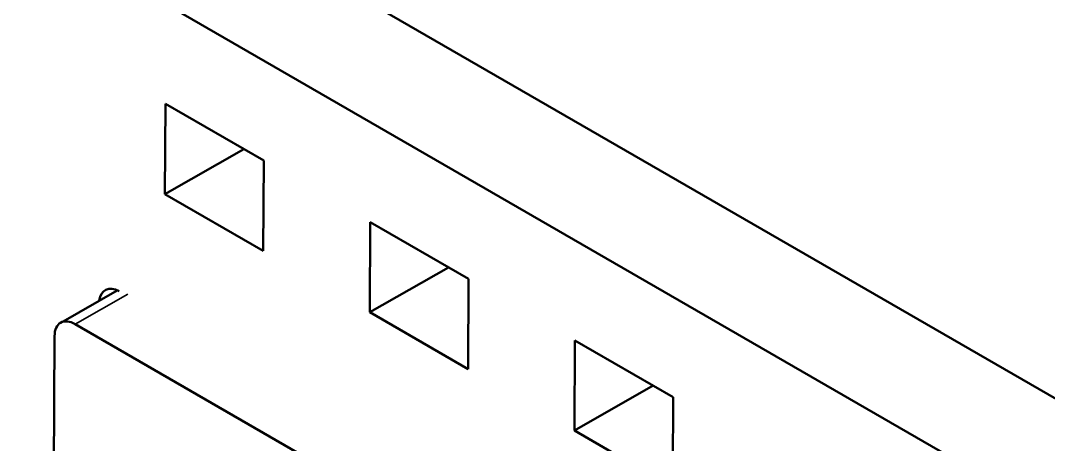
# Model space of a CAD drawing. Header units: millimetres. Extents: x -32 to 1138, y -135 to 348.
# Drawn here: x 314.62 to 328.82, y 282.93 to 288.79 of the extents above; entities that cross this region are included whole.
import ezdxf

# ---------------------------------------------------------------- set-up
doc = ezdxf.new("R2010")
doc.units = ezdxf.units.MM
doc.layers.add('외형선(ISO)', color=7, linetype='Continuous', lineweight=50)
doc.layers.add('좁은 외형선(ISO)', color=7, linetype='Continuous', lineweight=35)

msp = doc.modelspace()

# ---------------------------------------------------------------- linework, layer by layer
at = {"layer": '외형선(ISO)'}
for p, q in [((301.99782, 299.10676), (391.14984, 247.63481)), ((305.38348, 295.50932), (390.29286, 246.48687)), ((316.62617, 287.63456), (316.61974, 286.3898)), ((317.98381, 286.85072), (316.62617, 287.63456)), ((316.61974, 286.3898), (317.70745, 287.01028)), ((317.97738, 285.60596), (317.98381, 286.85072)), ((316.61974, 286.3898), (317.97738, 285.60596)), ((319.45459, 286.00157), (319.44817, 284.7568)), ((320.81224, 285.21773), (319.45459, 286.00157)), ((319.44817, 284.7568), (320.53588, 285.37729)), ((320.80581, 283.97297), (320.81224, 285.21773)), ((315.17881, 284.61283), (315.96136, 285.05924)), ((319.44817, 284.7568), (320.80581, 283.97297)), ((319.62134, 282.14347), (315.3787, 284.59295)), ((315.09416, 284.42869), (315.06373, 278.53244)), ((322.28302, 284.36857), (322.27659, 283.12381)), ((323.64066, 283.58474), (322.28302, 284.36857)), ((322.27659, 283.12381), (323.36431, 283.74429)), ((323.63424, 282.33997), (323.64066, 283.58474)), ((322.27659, 283.12381), (323.63424, 282.33997))]:
    msp.add_line(p, q, dxfattribs=at)
for centre, start_param, end_param in [((315.99266, 284.71486), 5.53073232, 6.94872197), ((315.37701, 284.26539), 5.50079417, 7.0715905)]:
    msp.add_ellipse(centre, major_axis=(-0.1982, 0.34744), ratio=0.58079145, start_param=start_param, end_param=end_param, dxfattribs=at)
at = {"layer": '좁은 외형선(ISO)'}
msp.add_line((315.3787, 284.59295), (316.10765, 285.00878), dxfattribs=at)

doc.saveas('drawing.dxf')
